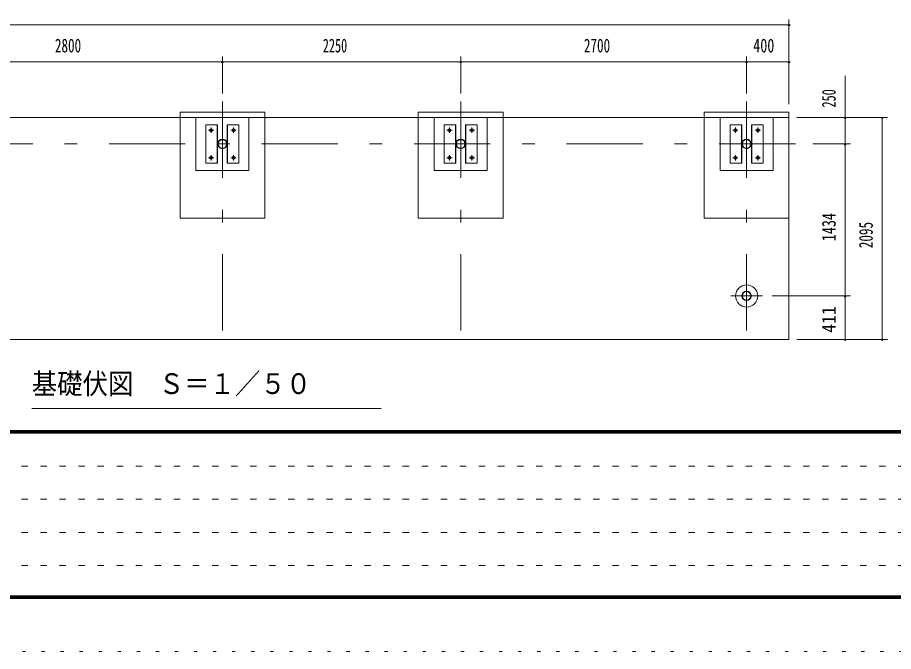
# Model space of a CAD drawing. Units: millimetres, scale not verified, with parts at other scales. Extents: x -26656 to 26658, y -10500 to 10500.
# Drawn here: x 2102 to 10372, y -10500 to -4517 of the extents above; entities that cross this region are included whole.
import ezdxf
from ezdxf.enums import TextEntityAlignment as Align

# ---------------------------------------------------------------- set-up
doc = ezdxf.new("R2010")
doc.units = ezdxf.units.MM
doc.header["$LTSCALE"] = 60
for name, pattern in [('USER1', [3, 1, -2]), ('USER3', [24, 12, -5, 2, -5]), ('USER4', [3, 0.5, -2.5])]:
    doc.linetypes.add(name, pattern=pattern)
for name, color, linetype, lineweight in [('0-2_1-05BOLD', 7, 'Continuous', 18), ('0-3_1-25CENTER', 3, 'USER3', 18), ('0-5_1-55DIM', 3, 'Continuous', 18), ('0-C_F-F', 5, 'Continuous', 18), ('0-D_F-E_J_ADD', 5, 'USER4', 18)]:
    doc.layers.add(name, color=color, linetype=linetype, lineweight=lineweight)
doc.styles.add('ＭＳ ゴシック', font='')
doc.styles.get('ＭＳ ゴシック').set_extended_font_data('MS Gothic')

msp = doc.modelspace()

# ---------------------------------------------------------------- linework, layer by layer
at = {"layer": '0-2_1-05BOLD'}
for p, q in [((3635.91, -5410.33), (4435.91, -5410.33)), ((3635.91, -6410.33), (3635.91, -5410.33)), ((6685.91, -6410.33), (6685.91, -5410.33)), ((8585.92, -5410.33), (9385.91, -5410.33)), ((8585.92, -6410.33), (8585.92, -5410.33)), ((-1614.08, -5460.33), (9385.91, -5460.33)), ((3879.36, -5530.32), (3991.36, -5530.32)), ((3879.36, -5890.33), (3879.36, -5530.32)), ((3986.86, -5890.33), (3986.86, -5530.32)), ((3991.36, -5890.33), (3991.36, -5530.32)), ((4080.46, -5890.33), (4080.46, -5530.32)), ((4084.96, -5890.33), (4084.96, -5530.32)), ((6129.36, -5530.32), (6241.36, -5530.32)), ((6129.36, -5890.33), (6129.36, -5530.32)), ((6236.86, -5890.33), (6236.86, -5530.32)), ((6241.36, -5890.33), (6241.36, -5530.32)), ((6330.46, -5890.33), (6330.46, -5530.32)), ((6442.46, -5530.32), (6330.46, -5530.32)), ((6334.96, -5890.33), (6334.96, -5530.32)), ((6442.46, -5890.33), (6442.46, -5530.32)), ((8735.91, -5960.33), (8735.91, -5460.33)), ((8829.37, -5530.32), (8941.36, -5530.32)), ((8829.37, -5890.33), (8829.37, -5530.32)), ((8936.86, -5890.33), (8936.86, -5530.32)), ((8941.36, -5890.33), (8941.36, -5530.32)), ((9142.46, -5530.32), (9030.47, -5530.32)), ((9034.97, -5890.33), (9034.97, -5530.32)), ((9142.46, -5890.33), (9142.46, -5530.32)), ((9235.91, -5460.33), (9235.91, -5960.33)), ((3879.36, -5890.33), (3991.36, -5890.33)), ((4192.46, -5890.33), (4080.46, -5890.33)), ((6129.36, -5890.33), (6241.36, -5890.33)), ((6442.46, -5890.33), (6330.46, -5890.33)), ((8829.37, -5890.33), (8941.36, -5890.33)), ((9235.91, -5960.33), (8735.91, -5960.33)), ((5885.91, -6410.33), (6685.91, -6410.33)), ((8585.92, -6410.33), (9385.91, -6410.33))]:
    msp.add_line(p, q, dxfattribs=at)
for points in [[(9385.91, -5410.33), (9385.91, -7555.33), (-1614.08, -7555.33)], [(3635.91, -6410.33), (4435.91, -6410.33), (4435.91, -5410.33)], [(5885.91, -6410.33), (5885.91, -5410.33), (6685.91, -5410.33)], [(4285.91, -5460.33), (4285.91, -5960.33), (3785.91, -5960.33), (3785.91, -5460.33)], [(4192.46, -5890.33), (4192.46, -5530.32), (4080.46, -5530.32)], [(6535.91, -5460.33), (6535.91, -5960.33), (6035.91, -5960.33), (6035.91, -5460.33)], [(9142.46, -5890.33), (9030.47, -5890.33), (9030.47, -5530.32)]]:
    msp.add_lwpolyline(points, dxfattribs=at)
for centre, radius in [((3929.41, -5580.33), 14.5), ((4142.41, -5580.33), 14.5), ((6179.41, -5580.33), 14.5), ((6392.41, -5580.33), 14.5), ((8879.41, -5580.33), 14.5), ((9092.41, -5580.33), 14.5), ((4035.91, -5710.33), 44.55), ((4035.91, -5710.33), 40.35), ((6285.91, -5710.33), 44.55), ((6285.91, -5710.33), 40.35), ((8985.92, -5710.33), 44.55), ((8985.92, -5710.33), 40.35), ((3929.41, -5840.32), 14.5), ((4142.41, -5840.32), 14.5), ((6179.41, -5840.32), 14.5), ((6392.41, -5840.32), 14.5), ((8879.41, -5840.32), 14.5), ((9092.41, -5840.32), 14.5), ((8985.92, -7144.33), 105), ((8985.92, -7144.33), 44.55), ((8985.92, -7144.33), 40.35)]:
    msp.add_circle(centre, radius, dxfattribs=at)
at = {"layer": '0-3_1-25CENTER'}
for p, q in [((4035.91, -5310.33), (4035.91, -7705.33)), ((6285.91, -5310.33), (6285.91, -7705.33)), ((8985.92, -5310.33), (8985.92, -7705.33)), ((3904.41, -5580.33), (3954.41, -5580.33)), ((3929.41, -5605.33), (3929.41, -5555.33)), ((4167.41, -5580.33), (4117.41, -5580.33)), ((4142.41, -5605.33), (4142.41, -5555.33)), ((6154.41, -5580.33), (6204.41, -5580.33)), ((6179.41, -5605.33), (6179.41, -5555.33)), ((6417.42, -5580.33), (6367.41, -5580.33)), ((6392.41, -5605.33), (6392.41, -5555.33)), ((8854.42, -5580.33), (8904.42, -5580.33)), ((8879.41, -5605.33), (8879.41, -5555.33)), ((9117.41, -5580.33), (9067.41, -5580.33)), ((9092.41, -5605.33), (9092.41, -5555.33)), ((85.92, -5710.33), (9535.91, -5710.33)), ((3904.41, -5840.32), (3954.41, -5840.32)), ((3929.41, -5865.33), (3929.41, -5815.32)), ((4167.41, -5840.32), (4117.41, -5840.32)), ((4142.41, -5865.33), (4142.41, -5815.32)), ((6154.41, -5840.32), (6204.41, -5840.32)), ((6179.41, -5865.33), (6179.41, -5815.32)), ((6417.42, -5840.32), (6367.41, -5840.32)), ((6392.41, -5865.33), (6392.41, -5815.32)), ((8854.42, -5840.32), (8904.42, -5840.32)), ((8879.41, -5865.33), (8879.41, -5815.32)), ((9117.41, -5840.32), (9067.41, -5840.32)), ((9092.41, -5865.33), (9092.41, -5815.32)), ((8835.92, -7144.33), (9135.92, -7144.33))]:
    msp.add_line(p, q, dxfattribs=at)
at = {"layer": '0-5_1-55DIM'}
for p, q in [((9385.91, -4535.33), (9385.91, -5335.33)), ((-1614.08, -4585.33), (9385.91, -4585.33)), ((9395.91, -4585.33), (9375.91, -4585.33)), ((-1614.08, -4935.33), (9385.91, -4935.33)), ((4045.91, -4935.33), (4025.91, -4935.33)), ((4035.91, -5235.33), (4035.91, -4885.33)), ((6295.91, -4935.33), (6275.91, -4935.33)), ((6285.91, -5235.33), (6285.91, -4885.33)), ((8995.92, -4935.33), (8975.92, -4935.33)), ((8985.92, -5235.33), (8985.92, -4885.33)), ((9395.91, -4935.33), (9375.91, -4935.33)), ((9915.91, -7555.33), (9915.91, -5067.83)), ((9460.91, -5460.33), (10315.91, -5460.33)), ((9925.91, -5460.33), (9905.91, -5460.33)), ((10275.91, -5460.33), (10255.91, -5460.33)), ((10265.91, -5460.33), (10265.91, -7555.33)), ((9610.91, -5710.33), (9965.91, -5710.33)), ((9925.91, -5710.33), (9905.91, -5710.33)), ((9228.14, -7144.33), (9965.92, -7144.33)), ((9925.92, -7144.33), (9905.92, -7144.33)), ((9915.92, -7144.33), (9915.92, -7555.33)), ((9460.91, -7555.33), (10315.91, -7555.33)), ((9925.91, -7555.33), (9905.91, -7555.33)), ((9925.92, -7555.33), (9905.92, -7555.33)), ((10275.91, -7555.33), (10255.91, -7555.33)), ((5535.91, -8205.33), (2235.91, -8205.33))]:
    msp.add_line(p, q, dxfattribs=at)
for centre in [(9385.91, -4585.33), (4035.91, -4935.33), (6285.91, -4935.33), (8985.92, -4935.33), (9385.91, -4935.33), (9915.91, -5460.33), (10265.91, -5460.33), (9915.91, -5710.33), (9915.92, -7144.33), (9915.91, -7555.33), (9915.92, -7555.33), (10265.91, -7555.33)]:
    msp.add_arc(centre, 10, 180, 0, dxfattribs=at)
at = {"layer": '0-C_F-F'}
for p, q in [((26133.25, -8415), (-2516.75, -8415)), ((26133.25, -8417.5), (-2516.75, -8417.5)), ((26133.25, -8420), (-2516.75, -8420)), ((26133.25, -8422.5), (-2516.75, -8422.5)), ((26133.25, -8425), (-2516.75, -8425)), ((26133.25, -8427.5), (-2516.75, -8427.5)), ((26133.25, -8430), (-2516.75, -8430)), ((26133.25, -8432.5), (-2516.75, -8432.5)), ((26133.25, -8435), (-2516.75, -8435)), ((26133.25, -8437.5), (-2516.75, -8437.5)), ((26133.25, -8440), (-2516.75, -8440)), ((-2541.75, -10000), (26158.25, -10000)), ((-2539.25, -9997.5), (26155.75, -9997.5)), ((-2534.25, -9992.5), (26150.75, -9992.5)), ((-2529.25, -9987.5), (26145.75, -9987.5)), ((-2524.25, -9982.5), (26140.75, -9982.5)), ((-2521.75, -9980), (26138.25, -9980)), ((-2519.25, -9977.5), (26135.75, -9977.5))]:
    msp.add_line(p, q, dxfattribs=at)
at = {"layer": '0-C_F-F', "color": 6, "linetype": 'USER1'}
for p, q in [((-2541.75, -8752), (15708.25, -8752)), ((-2541.75, -9064), (15708.25, -9064)), ((-2541.75, -9376), (15708.25, -9376)), ((-2541.75, -9688), (13200.25, -9688))]:
    msp.add_line(p, q, dxfattribs=at)
at = {"layer": '0-C_F-F'}
for points in [[(-2536.75, 10095), (-2536.75, -9995), (26153.25, -9995), (26153.25, 10095)], [(-2531.75, 10090), (-2531.75, -9990), (26148.25, -9990), (26148.25, 10090)], [(-2526.75, 10085), (-2526.75, -9985), (26143.25, -9985), (26143.25, 10085)], [(-2516.75, 10075), (-2516.75, -9975), (26133.25, -9975), (26133.25, 10075)]]:
    msp.add_lwpolyline(points, dxfattribs=at)
at = {"layer": '0-D_F-E_J_ADD'}
msp.add_line((26658.25, -10500), (-3041.75, -10500), dxfattribs=at)

# ---------------------------------------------------------------- texts
at = {"layer": '0-5_1-55DIM', "color": 7, "style": 'ＭＳ ゴシック'}
for s, height, width, p in [('2800', 130.2, 0.7, (2454.64, -4885.33)), ('2250', 130.2, 0.65, (4984.23, -4885.33)), ('2700', 130.2, 0.7, (7449.31, -4885.33)), ('400', 130.2, 0.75, (9048.29, -4885.33)), ('基礎伏図\u3000Ｓ＝１／５０', 195.4, 0.9, (2235.91, -8128.68))]:
    msp.add_text(s, height=height, dxfattribs=dict(at, width=width)).set_placement(p, align=Align.BOTTOM_LEFT)
for s, width, p in [('250', 0.65, (9865.91, -5365.91)), ('1434', 0.75, (9865.91, -6627.84)), ('2095', 0.7, (10215.91, -6693.84)), ('411', 0.95, (9865.92, -7493.05))]:
    msp.add_text(s, height=130.2, rotation=90, dxfattribs=dict(at, width=width)).set_placement(p, align=Align.BOTTOM_LEFT)

doc.saveas('drawing.dxf')
